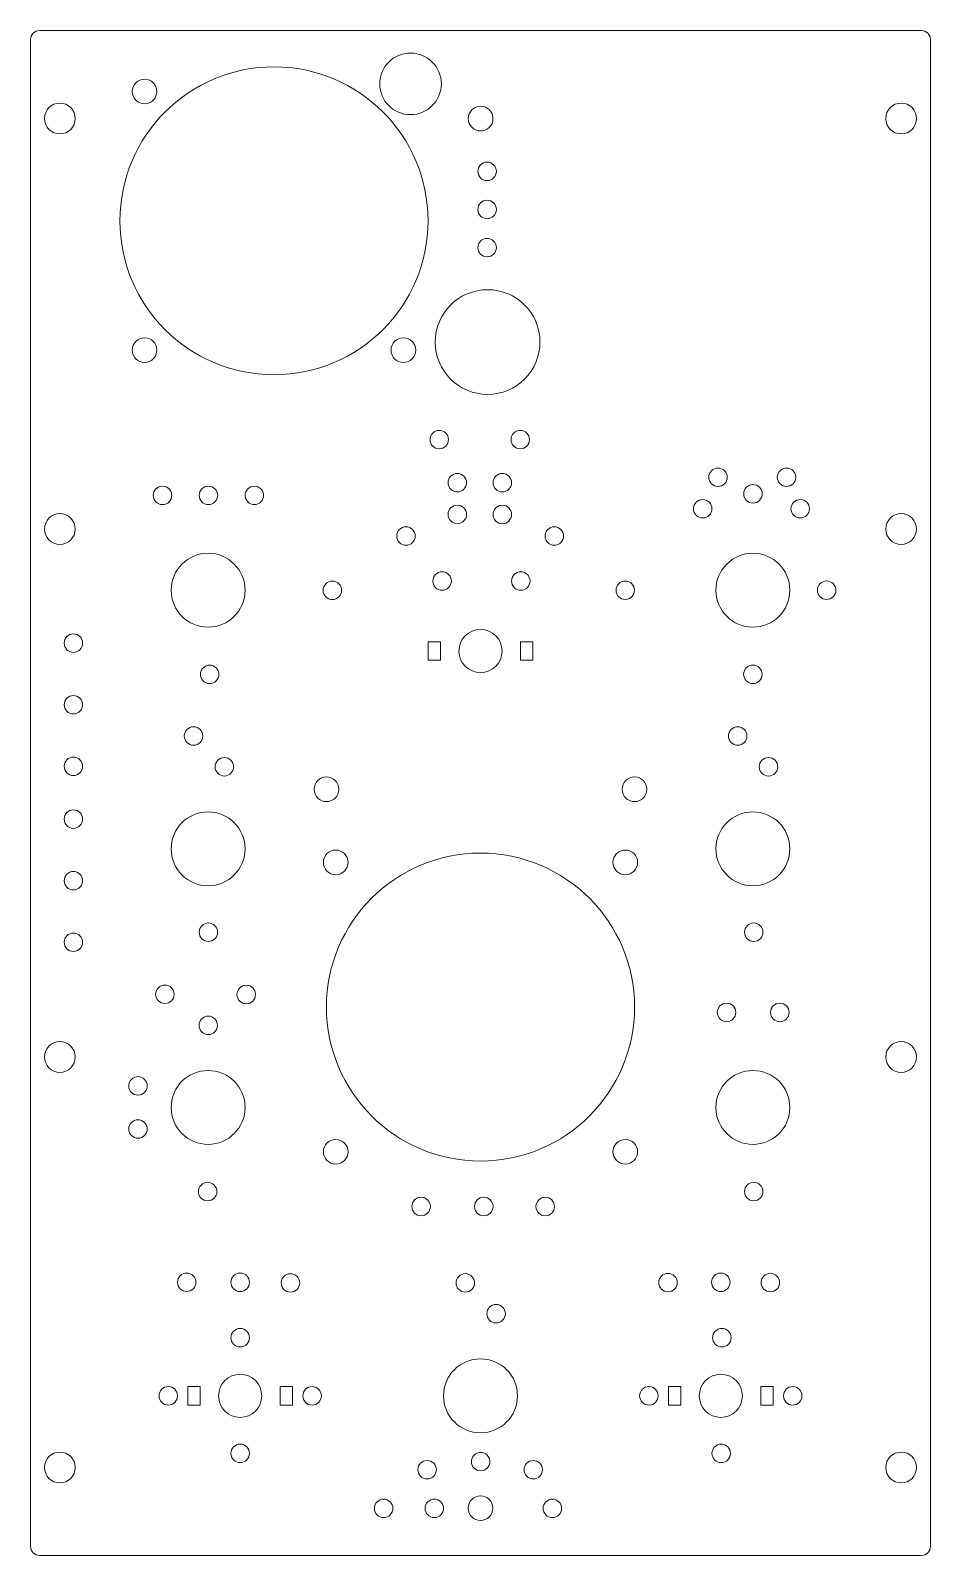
# Model space of a CAD drawing. Header units: millimetres. Extents: x -288 to 359, y -150 to 98.
# Drawn here: x 212.5 to 358.6, y -149.7 to 97.9 of the extents above; entities that cross this region are included whole.
import ezdxf

# ---------------------------------------------------------------- set-up
doc = ezdxf.new("R2010")
doc.units = ezdxf.units.MM
doc.header["$MEASUREMENT"] = 0
doc.layers.add('Cut', color=7, linetype='Continuous', plot=False)
doc.layers.add('LED', color=7, linetype='Continuous')

msp = doc.modelspace()

# ---------------------------------------------------------------- linework, layer by layer
at = {"layer": 'Cut', "color": 250, "lineweight": 9}
for points in [[(277.0429, -4.3482), (279.0429, -4.3482), (279.0429, -1.3482), (277.0429, -1.3482), (277.0429, -4.3482)], [(292.0429, -4.3482), (294.0429, -4.3482), (294.0429, -1.3482), (292.0429, -1.3482), (292.0429, -4.3482)], [(238.0429, -125.2976), (240.0429, -125.2976), (240.0429, -122.2976), (238.0429, -122.2976), (238.0429, -125.2976)], [(253.0429, -125.2976), (255.0429, -125.2976), (255.0429, -122.2976), (253.0429, -122.2976), (253.0429, -125.2976)], [(316.0429, -125.2976), (318.0429, -125.2976), (318.0429, -122.2976), (316.0429, -122.2976), (316.0429, -125.2976)], [(331.0429, -125.2976), (333.0429, -125.2976), (333.0429, -122.2976), (331.0429, -122.2976), (331.0429, -125.2976)]]:
    msp.add_lwpolyline(points, close=True, dxfattribs=at)
for centre, major_axis, ratio in [((252.0274, 67.0191), (0, 25.0003), 1), ((286.6985, 47.3363), (0, 8.5001), 0.99998824), ((285.5432, -60.6639), (0, 25.0003), 1), ((285.5429, -142.0463), (0, 2), 1)]:
    msp.add_ellipse(centre, major_axis=major_axis, ratio=ratio, dxfattribs=at)
for points, knots in [([(357.0679, 97.9239), (357.466, 97.9237), (357.8477, 97.7653), (358.129, 97.4836), (358.129, 97.4836), (358.4103, 97.202), (358.5682, 96.822), (358.5679, 96.4239), (358.5679, 96.4239), (358.5679, 96.4239), (358.5679, -148.2261), (358.5679, -148.2261), (358.5679, -148.2261), (358.5677, -148.6241), (358.4093, -149.0058), (358.1276, -149.2871), (358.1276, -149.2871), (357.846, -149.5684), (357.466, -149.7263), (357.0679, -149.7261), (357.0679, -149.7261), (357.0679, -149.7261), (214.0179, -149.7261), (214.0179, -149.7261), (214.0179, -149.7261), (213.6199, -149.7258), (213.2382, -149.5674), (212.9569, -149.2858), (212.9569, -149.2858), (212.6756, -149.0041), (212.5177, -148.6241), (212.5179, -148.2261), (212.5179, -148.2261), (212.5179, -148.2261), (212.5179, 96.4239), (212.5179, 96.4239), (212.5179, 96.4239), (212.5182, 96.822), (212.6766, 97.2037), (212.9582, 97.485), (212.9582, 97.485), (213.2399, 97.7663), (213.6199, 97.9242), (214.0179, 97.9239), (214.0179, 97.9239), (214.0179, 97.9239), (357.0679, 97.9239), (357.0679, 97.9239)], [0, 0, 0, 0, 0.07692308, 0.07692308, 0.07692308, 0.07692308, 0.15384615, 0.15384615, 0.15384615, 0.15384615, 0.23076923, 0.23076923, 0.23076923, 0.23076923, 0.30769231, 0.30769231, 0.30769231, 0.30769231, 0.38461538, 0.38461538, 0.38461538, 0.38461538, 0.46153846, 0.46153846, 0.46153846, 0.46153846, 0.53846154, 0.53846154, 0.53846154, 0.53846154, 0.61538462, 0.61538462, 0.61538462, 0.61538462, 0.69230769, 0.69230769, 0.69230769, 0.69230769, 0.76923077, 0.76923077, 0.76923077, 0.76923077, 0.84615385, 0.84615385, 0.84615385, 0.84615385, 1, 1, 1, 1]), ([(274.1885, 94.2626), (271.4272, 94.2626), (269.1885, 92.0239), (269.1885, 89.2626), (269.1885, 89.2626), (269.1885, 86.5009), (271.4272, 84.2626), (274.1885, 84.2626), (274.1885, 84.2626), (276.9498, 84.2626), (279.1885, 86.5009), (279.1885, 89.2626), (279.1885, 89.2626), (279.1885, 92.0239), (276.9502, 94.2626), (274.1885, 94.2626)], [0, 0, 0, 0, 0.2, 0.2, 0.2, 0.2, 0.4, 0.4, 0.4, 0.4, 0.6, 0.6, 0.6, 0.6, 1, 1, 1, 1]), ([(231.027, 90.0194), (229.9227, 90.0194), (229.0272, 89.1238), (229.0272, 88.0194), (229.0272, 88.0194), (229.027, 86.9153), (229.9229, 86.0194), (231.0273, 86.0194), (231.0273, 86.0194), (232.1313, 86.0195), (233.0272, 86.9151), (233.0272, 88.0194), (233.0272, 88.0194), (233.0271, 89.1244), (232.1316, 90.0193), (231.027, 90.0194)], [0, 0, 0, 0, 0.2, 0.2, 0.2, 0.2, 0.4, 0.4, 0.4, 0.4, 0.6, 0.6, 0.6, 0.6, 1, 1, 1, 1]), ([(217.2804, 81.1364), (218.6611, 81.1364), (219.7804, 82.2557), (219.7804, 83.6364), (219.7804, 83.6364), (219.7804, 85.0171), (218.6611, 86.1364), (217.2804, 86.1364), (217.2804, 86.1364), (215.8997, 86.1364), (214.7804, 85.0172), (214.7804, 83.6364), (214.7804, 83.6364), (214.7804, 82.2557), (215.8996, 81.1364), (217.2804, 81.1364)], [0, 0, 0, 0, 0.2, 0.2, 0.2, 0.2, 0.4, 0.4, 0.4, 0.4, 0.6, 0.6, 0.6, 0.6, 1, 1, 1, 1]), ([(285.5675, 85.614), (284.463, 85.614), (283.5675, 84.7185), (283.5675, 83.614), (283.5675, 83.614), (283.5675, 82.5093), (284.463, 81.614), (285.5675, 81.614), (285.5675, 81.614), (286.672, 81.614), (287.5675, 82.5093), (287.5675, 83.614), (287.5675, 83.614), (287.5675, 84.7185), (286.6722, 85.614), (285.5675, 85.614)], [0, 0, 0, 0, 0.2, 0.2, 0.2, 0.2, 0.4, 0.4, 0.4, 0.4, 0.6, 0.6, 0.6, 0.6, 1, 1, 1, 1]), ([(353.8054, 81.1364), (355.1861, 81.1364), (356.3054, 82.2557), (356.3054, 83.6364), (356.3054, 83.6364), (356.3054, 85.0171), (355.1861, 86.1364), (353.8054, 86.1364), (353.8054, 86.1364), (352.4247, 86.1364), (351.3054, 85.0172), (351.3054, 83.6364), (351.3054, 83.6364), (351.3054, 82.2557), (352.4246, 81.1364), (353.8054, 81.1364)], [0, 0, 0, 0, 0.2, 0.2, 0.2, 0.2, 0.4, 0.4, 0.4, 0.4, 0.6, 0.6, 0.6, 0.6, 1, 1, 1, 1]), ([(231.027, 48.0194), (229.9227, 48.0194), (229.0272, 47.1238), (229.0272, 46.0194), (229.0272, 46.0194), (229.027, 44.9153), (229.9229, 44.0194), (231.0273, 44.0194), (231.0273, 44.0194), (232.1313, 44.0195), (233.0272, 44.9151), (233.0272, 46.0194), (233.0272, 46.0194), (233.0271, 47.1244), (232.1316, 48.0193), (231.027, 48.0194)], [0, 0, 0, 0, 0.2, 0.2, 0.2, 0.2, 0.4, 0.4, 0.4, 0.4, 0.6, 0.6, 0.6, 0.6, 1, 1, 1, 1]), ([(273.0269, 48.0194), (271.9226, 48.0194), (271.0271, 47.1238), (271.0271, 46.0194), (271.0271, 46.0194), (271.0269, 44.9153), (271.9228, 44.0194), (273.0272, 44.0194), (273.0272, 44.0194), (274.1312, 44.0195), (275.0271, 44.9151), (275.0271, 46.0194), (275.0271, 46.0194), (275.027, 47.1244), (274.1315, 48.0193), (273.0269, 48.0194)], [0, 0, 0, 0, 0.2, 0.2, 0.2, 0.2, 0.4, 0.4, 0.4, 0.4, 0.6, 0.6, 0.6, 0.6, 1, 1, 1, 1]), ([(217.2804, 14.4614), (218.6611, 14.4614), (219.7804, 15.5807), (219.7804, 16.9614), (219.7804, 16.9614), (219.7804, 18.3421), (218.6611, 19.4614), (217.2804, 19.4614), (217.2804, 19.4614), (215.8997, 19.4614), (214.7804, 18.3422), (214.7804, 16.9614), (214.7804, 16.9614), (214.7804, 15.5807), (215.8996, 14.4614), (217.2804, 14.4614)], [0, 0, 0, 0, 0.2, 0.2, 0.2, 0.2, 0.4, 0.4, 0.4, 0.4, 0.6, 0.6, 0.6, 0.6, 1, 1, 1, 1]), ([(353.8054, 14.4614), (355.1861, 14.4614), (356.3054, 15.5807), (356.3054, 16.9614), (356.3054, 16.9614), (356.3054, 18.3421), (355.1861, 19.4614), (353.8054, 19.4614), (353.8054, 19.4614), (352.4247, 19.4614), (351.3054, 18.3422), (351.3054, 16.9614), (351.3054, 16.9614), (351.3054, 15.5807), (352.4246, 14.4614), (353.8054, 14.4614)], [0, 0, 0, 0, 0.2, 0.2, 0.2, 0.2, 0.4, 0.4, 0.4, 0.4, 0.6, 0.6, 0.6, 0.6, 1, 1, 1, 1]), ([(241.3412, 1.0336), (238.0275, 1.0336), (235.3412, 3.7199), (235.3412, 7.0336), (235.3412, 7.0336), (235.3412, 10.3473), (238.0275, 13.0336), (241.3412, 13.0336), (241.3412, 13.0336), (244.6549, 13.0336), (247.3412, 10.3473), (247.3412, 7.0336), (247.3412, 7.0336), (247.3412, 3.7199), (244.6549, 1.0336), (241.3412, 1.0336)], [0, 0, 0, 0, 0.2, 0.2, 0.2, 0.2, 0.4, 0.4, 0.4, 0.4, 0.6, 0.6, 0.6, 0.6, 1, 1, 1, 1]), ([(329.7446, 1.0336), (326.4309, 1.0336), (323.7446, 3.7199), (323.7446, 7.0336), (323.7446, 7.0336), (323.7446, 10.3473), (326.4309, 13.0336), (329.7445, 13.0336), (329.7445, 13.0336), (333.0582, 13.0336), (335.7445, 10.3473), (335.7446, 7.0336), (335.7446, 7.0336), (335.7446, 3.7199), (333.0583, 1.0336), (329.7446, 1.0336)], [0, 0, 0, 0, 0.2, 0.2, 0.2, 0.2, 0.4, 0.4, 0.4, 0.4, 0.6, 0.6, 0.6, 0.6, 1, 1, 1, 1]), ([(285.5429, -6.3482), (283.6099, -6.3482), (282.0429, -4.7812), (282.0429, -2.8482), (282.0429, -2.8482), (282.0429, -0.9152), (283.6099, 0.6518), (285.5429, 0.6518), (285.5429, 0.6518), (287.4759, 0.6518), (289.0429, -0.9152), (289.0429, -2.8482), (289.0429, -2.8482), (289.0429, -4.7812), (287.4759, -6.3482), (285.5429, -6.3482)], [0, 0, 0, 0, 0.2, 0.2, 0.2, 0.2, 0.4, 0.4, 0.4, 0.4, 0.6, 0.6, 0.6, 0.6, 1, 1, 1, 1]), ([(260.5429, -27.2999), (259.4382, -27.2999), (258.5429, -26.4046), (258.5429, -25.2999), (258.5429, -25.2999), (258.5429, -24.1954), (259.4382, -23.2999), (260.5429, -23.2999), (260.5429, -23.2999), (261.6474, -23.2999), (262.5429, -24.1954), (262.5429, -25.2999), (262.5429, -25.2999), (262.5429, -26.4046), (261.6474, -27.2999), (260.5429, -27.2999)], [0, 0, 0, 0, 0.2, 0.2, 0.2, 0.2, 0.4, 0.4, 0.4, 0.4, 0.6, 0.6, 0.6, 0.6, 1, 1, 1, 1]), ([(310.5429, -27.2999), (309.4382, -27.2999), (308.5429, -26.4046), (308.5429, -25.2999), (308.5429, -25.2999), (308.5429, -24.1954), (309.4382, -23.2999), (310.5429, -23.2999), (310.5429, -23.2999), (311.6474, -23.2999), (312.5429, -24.1954), (312.5429, -25.2999), (312.5429, -25.2999), (312.5429, -26.4046), (311.6474, -27.2999), (310.5429, -27.2999)], [0, 0, 0, 0, 0.2, 0.2, 0.2, 0.2, 0.4, 0.4, 0.4, 0.4, 0.6, 0.6, 0.6, 0.6, 1, 1, 1, 1]), ([(241.3412, -40.9664), (238.0275, -40.9664), (235.3412, -38.2801), (235.3412, -34.9664), (235.3412, -34.9664), (235.3412, -31.6527), (238.0275, -28.9664), (241.3412, -28.9664), (241.3412, -28.9664), (244.6549, -28.9664), (247.3412, -31.6527), (247.3412, -34.9664), (247.3412, -34.9664), (247.3412, -38.2801), (244.6549, -40.9664), (241.3412, -40.9664)], [0, 0, 0, 0, 0.2, 0.2, 0.2, 0.2, 0.4, 0.4, 0.4, 0.4, 0.6, 0.6, 0.6, 0.6, 1, 1, 1, 1]), ([(329.7446, -40.9664), (326.4309, -40.9664), (323.7446, -38.2801), (323.7446, -34.9664), (323.7446, -34.9664), (323.7446, -31.6527), (326.4309, -28.9664), (329.7445, -28.9664), (329.7445, -28.9664), (333.0582, -28.9664), (335.7445, -31.6527), (335.7446, -34.9664), (335.7446, -34.9664), (335.7446, -38.2801), (333.0583, -40.9664), (329.7446, -40.9664)], [0, 0, 0, 0, 0.2, 0.2, 0.2, 0.2, 0.4, 0.4, 0.4, 0.4, 0.6, 0.6, 0.6, 0.6, 1, 1, 1, 1]), ([(262.0429, -35.1636), (260.9384, -35.1636), (260.0429, -36.0591), (260.0429, -37.1636), (260.0429, -37.1636), (260.0429, -38.2683), (260.9384, -39.1636), (262.0429, -39.1636), (262.0429, -39.1636), (263.1474, -39.1636), (264.0429, -38.2683), (264.0429, -37.1636), (264.0429, -37.1636), (264.0429, -36.0591), (263.1476, -35.1636), (262.0429, -35.1636)], [0, 0, 0, 0, 0.2, 0.2, 0.2, 0.2, 0.4, 0.4, 0.4, 0.4, 0.6, 0.6, 0.6, 0.6, 1, 1, 1, 1]), ([(309.0429, -35.1636), (307.9384, -35.1636), (307.0429, -36.0591), (307.0429, -37.1636), (307.0429, -37.1636), (307.0429, -38.2683), (307.9384, -39.1636), (309.0429, -39.1636), (309.0429, -39.1636), (310.1474, -39.1636), (311.0429, -38.2683), (311.0429, -37.1636), (311.0429, -37.1636), (311.0429, -36.0591), (310.1476, -35.1636), (309.0429, -35.1636)], [0, 0, 0, 0, 0.2, 0.2, 0.2, 0.2, 0.4, 0.4, 0.4, 0.4, 0.6, 0.6, 0.6, 0.6, 1, 1, 1, 1]), ([(217.2804, -71.2636), (218.6611, -71.2636), (219.7804, -70.1443), (219.7804, -68.7636), (219.7804, -68.7636), (219.7804, -67.3829), (218.6611, -66.2636), (217.2804, -66.2636), (217.2804, -66.2636), (215.8997, -66.2636), (214.7804, -67.3828), (214.7804, -68.7636), (214.7804, -68.7636), (214.7804, -70.1443), (215.8996, -71.2636), (217.2804, -71.2636)], [0, 0, 0, 0, 0.2, 0.2, 0.2, 0.2, 0.4, 0.4, 0.4, 0.4, 0.6, 0.6, 0.6, 0.6, 1, 1, 1, 1]), ([(353.8054, -71.2636), (355.1861, -71.2636), (356.3054, -70.1443), (356.3054, -68.7636), (356.3054, -68.7636), (356.3054, -67.3829), (355.1861, -66.2636), (353.8054, -66.2636), (353.8054, -66.2636), (352.4247, -66.2636), (351.3054, -67.3828), (351.3054, -68.7636), (351.3054, -68.7636), (351.3054, -70.1443), (352.4246, -71.2636), (353.8054, -71.2636)], [0, 0, 0, 0, 0.2, 0.2, 0.2, 0.2, 0.4, 0.4, 0.4, 0.4, 0.6, 0.6, 0.6, 0.6, 1, 1, 1, 1]), ([(241.3412, -82.9664), (238.0275, -82.9664), (235.3412, -80.2801), (235.3412, -76.9664), (235.3412, -76.9664), (235.3412, -73.6527), (238.0275, -70.9664), (241.3412, -70.9664), (241.3412, -70.9664), (244.6549, -70.9664), (247.3412, -73.6527), (247.3412, -76.9664), (247.3412, -76.9664), (247.3412, -80.2801), (244.6549, -82.9664), (241.3412, -82.9664)], [0, 0, 0, 0, 0.2, 0.2, 0.2, 0.2, 0.4, 0.4, 0.4, 0.4, 0.6, 0.6, 0.6, 0.6, 1, 1, 1, 1]), ([(329.7446, -82.9664), (326.4309, -82.9664), (323.7446, -80.2801), (323.7446, -76.9664), (323.7446, -76.9664), (323.7446, -73.6527), (326.4309, -70.9664), (329.7446, -70.9664), (329.7446, -70.9664), (333.0583, -70.9664), (335.7446, -73.6527), (335.7446, -76.9664), (335.7446, -76.9664), (335.7446, -80.2801), (333.0583, -82.9664), (329.7446, -82.9664)], [0, 0, 0, 0, 0.2, 0.2, 0.2, 0.2, 0.4, 0.4, 0.4, 0.4, 0.6, 0.6, 0.6, 0.6, 1, 1, 1, 1]), ([(262.0429, -82.1636), (260.9384, -82.1636), (260.0429, -83.0591), (260.0429, -84.1636), (260.0429, -84.1636), (260.0429, -85.2683), (260.9384, -86.1636), (262.0429, -86.1636), (262.0429, -86.1636), (263.1474, -86.1636), (264.0429, -85.2683), (264.0429, -84.1636), (264.0429, -84.1636), (264.0429, -83.0591), (263.1476, -82.1636), (262.0429, -82.1636)], [0, 0, 0, 0, 0.2, 0.2, 0.2, 0.2, 0.4, 0.4, 0.4, 0.4, 0.6, 0.6, 0.6, 0.6, 1, 1, 1, 1]), ([(309.0429, -82.1636), (307.9384, -82.1636), (307.0429, -83.0591), (307.0429, -84.1636), (307.0429, -84.1636), (307.0429, -85.2683), (307.9384, -86.1636), (309.0429, -86.1636), (309.0429, -86.1636), (310.1474, -86.1636), (311.0429, -85.2683), (311.0429, -84.1636), (311.0429, -84.1636), (311.0429, -83.0591), (310.1476, -82.1636), (309.0429, -82.1636)], [0, 0, 0, 0, 0.2, 0.2, 0.2, 0.2, 0.4, 0.4, 0.4, 0.4, 0.6, 0.6, 0.6, 0.6, 1, 1, 1, 1]), ([(285.5429, -129.7976), (282.2292, -129.7976), (279.5429, -127.1113), (279.5429, -123.7977), (279.5429, -123.7977), (279.5429, -120.4839), (282.2292, -117.7977), (285.5428, -117.7976), (285.5428, -117.7976), (288.8566, -117.7976), (291.5428, -120.4839), (291.5429, -123.7976), (291.5429, -123.7976), (291.5429, -127.1113), (288.8566, -129.7976), (285.5429, -129.7976)], [0, 0, 0, 0, 0.2, 0.2, 0.2, 0.2, 0.4, 0.4, 0.4, 0.4, 0.6, 0.6, 0.6, 0.6, 1, 1, 1, 1]), ([(246.5429, -127.2976), (244.6099, -127.2976), (243.0429, -125.7306), (243.0429, -123.7976), (243.0429, -123.7976), (243.0429, -121.8646), (244.6099, -120.2976), (246.5429, -120.2976), (246.5429, -120.2976), (248.4759, -120.2976), (250.0429, -121.8646), (250.0429, -123.7976), (250.0429, -123.7976), (250.0429, -125.7306), (248.4759, -127.2976), (246.5429, -127.2976)], [0, 0, 0, 0, 0.2, 0.2, 0.2, 0.2, 0.4, 0.4, 0.4, 0.4, 0.6, 0.6, 0.6, 0.6, 1, 1, 1, 1]), ([(324.5429, -127.2976), (322.6099, -127.2976), (321.0429, -125.7306), (321.0429, -123.7976), (321.0429, -123.7976), (321.0429, -121.8646), (322.6099, -120.2976), (324.5429, -120.2976), (324.5429, -120.2976), (326.4759, -120.2976), (328.0429, -121.8646), (328.0429, -123.7976), (328.0429, -123.7976), (328.0429, -125.7306), (326.4759, -127.2976), (324.5429, -127.2976)], [0, 0, 0, 0, 0.2, 0.2, 0.2, 0.2, 0.4, 0.4, 0.4, 0.4, 0.6, 0.6, 0.6, 0.6, 1, 1, 1, 1]), ([(217.2804, -137.9386), (218.6611, -137.9386), (219.7804, -136.8193), (219.7804, -135.4386), (219.7804, -135.4386), (219.7804, -134.0579), (218.6611, -132.9386), (217.2804, -132.9386), (217.2804, -132.9386), (215.8997, -132.9386), (214.7804, -134.0578), (214.7804, -135.4386), (214.7804, -135.4386), (214.7804, -136.8193), (215.8996, -137.9386), (217.2804, -137.9386)], [0, 0, 0, 0, 0.2, 0.2, 0.2, 0.2, 0.4, 0.4, 0.4, 0.4, 0.6, 0.6, 0.6, 0.6, 1, 1, 1, 1]), ([(353.8054, -137.9386), (355.1861, -137.9386), (356.3054, -136.8193), (356.3054, -135.4386), (356.3054, -135.4386), (356.3054, -134.0579), (355.1861, -132.9386), (353.8054, -132.9386), (353.8054, -132.9386), (352.4247, -132.9386), (351.3054, -134.0578), (351.3054, -135.4386), (351.3054, -135.4386), (351.3054, -136.8193), (352.4246, -137.9386), (353.8054, -137.9386)], [0, 0, 0, 0, 0.2, 0.2, 0.2, 0.2, 0.4, 0.4, 0.4, 0.4, 0.6, 0.6, 0.6, 0.6, 1, 1, 1, 1])]:
    msp.add_open_spline(points, degree=3, knots=knots, dxfattribs=at)
at = {"layer": 'LED', "color": 114, "lineweight": 9}
for centre in [(286.6157, 75.0472), (286.6157, 68.859), (286.6157, 62.6707), (278.8478, 31.4933), (291.9959, 31.4933), (281.7767, 24.4933), (289.0843, 24.4933), (324.0944, 25.3751), (335.2147, 25.3751), (233.9384, 22.4293), (241.3898, 22.4293), (248.8412, 22.4293), (329.7591, 22.6827), (281.7767, 19.3366), (289.0843, 19.3256), (321.6, 20.2591), (337.4273, 20.2591), (273.4441, 15.8317), (297.5212, 15.8317), (279.3107, 8.5193), (292.0843, 8.5193), (261.5016, 7.012), (309.0355, 7.0193), (219.4764, -1.565), (241.5847, -6.6322), (329.7445, -6.6249), (219.4764, -11.565), (238.9708, -16.6445), (327.2837, -16.6445), (219.4764, -21.565), (243.9708, -21.6445), (332.2837, -21.6445), (219.4764, -30.1401), (219.4764, -40.1401), (241.3847, -48.507), (329.888, -48.507), (219.4764, -50.1401), (234.3254, -58.5847), (247.5218, -58.6249), (325.4694, -61.5362), (334.1181, -61.5362), (241.3651, -63.6345), (241.2601, -90.6249), (329.888, -90.6249), (275.9037, -93.0514), (286.074, -93.0514), (296.0478, -93.0514), (237.8689, -105.3508), (246.5428, -105.3614), (254.7049, -105.4601), (283.074, -105.4562), (315.974, -105.4074), (324.5428, -105.3614), (332.5827, -105.4017), (288.074, -110.4562), (246.5428, -114.3553), (324.71, -114.3553), (234.8689, -123.7976), (258.2169, -123.7976), (312.8689, -123.7976), (336.2169, -123.7976), (246.5429, -133.1405), (285.5676, -134.4776), (324.604, -133.1405), (276.8826, -135.7976), (294.103, -135.7976), (269.8249, -142.0687), (278.0429, -142.0687), (297.2012, -142.0687)]:
    msp.add_ellipse(centre, major_axis=(0, 1.5), ratio=1, dxfattribs=at)
for points in [[(340.216, 7.0336), (340.216, 7.862), (340.8876, 8.5336), (341.716, 8.5336), (341.716, 8.5336), (342.5444, 8.5336), (343.216, 7.862), (343.216, 7.0336), (343.216, 7.0336), (343.216, 6.2052), (342.5444, 5.5336), (341.716, 5.5336), (341.716, 5.5336), (340.8876, 5.5336), (340.216, 6.2052), (340.216, 7.0336)], [(228.4529, -73.4665), (228.4529, -72.6381), (229.1245, -71.9665), (229.9529, -71.9665), (229.9529, -71.9665), (230.7813, -71.9665), (231.4529, -72.6381), (231.4529, -73.4665), (231.4529, -73.4665), (231.4529, -74.2949), (230.7813, -74.9665), (229.9529, -74.9665), (229.9529, -74.9665), (229.1245, -74.9665), (228.4529, -74.2949), (228.4529, -73.4665)], [(228.4529, -80.4665), (228.4529, -79.6381), (229.1245, -78.9665), (229.9529, -78.9665), (229.9529, -78.9665), (230.7813, -78.9665), (231.4529, -79.6381), (231.4529, -80.4665), (231.4529, -80.4665), (231.4529, -81.2949), (230.7813, -81.9665), (229.9529, -81.9665), (229.9529, -81.9665), (229.1245, -81.9665), (228.4529, -81.2949), (228.4529, -80.4665)]]:
    msp.add_open_spline(points, degree=3, knots=[0, 0, 0, 0, 0.2, 0.2, 0.2, 0.2, 0.4, 0.4, 0.4, 0.4, 0.6, 0.6, 0.6, 0.6, 1, 1, 1, 1], dxfattribs=at)

doc.saveas('drawing.dxf')
